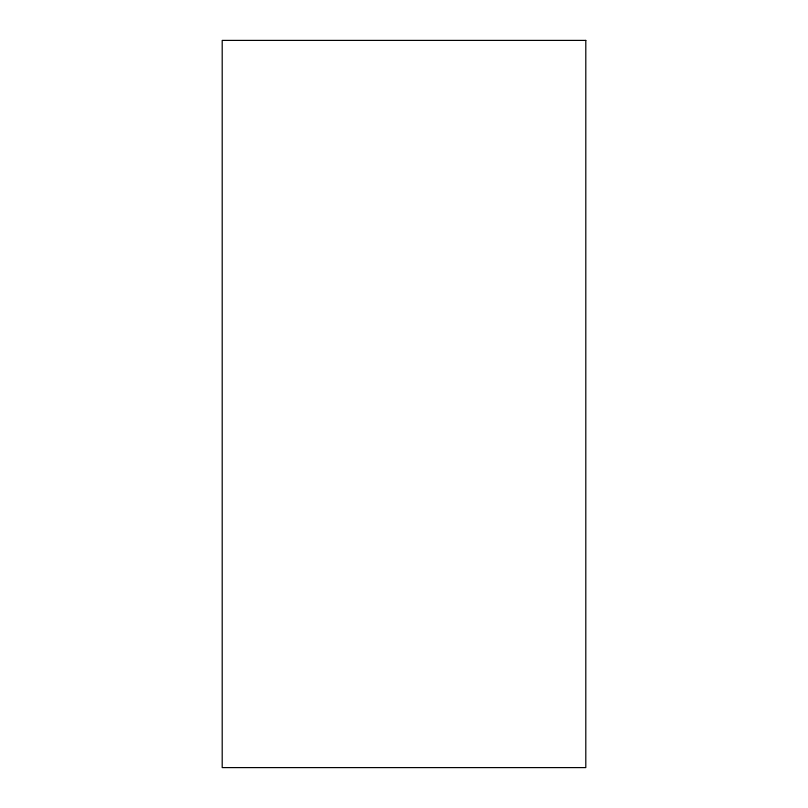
<?xml version="1.0" encoding="UTF-8"?>
<svg xmlns="http://www.w3.org/2000/svg" width="808" height="808" viewBox="0 0 808 808"><rect width="100%" height="100%" fill="white"/><g stroke="black" fill="none" stroke-linecap="round" stroke-linejoin="round"><path stroke-width="1.21" d="M585.8 40.4L222.2 40.4L222.2 767.6L585.8 767.6L585.8 40.4"/></g></svg>
